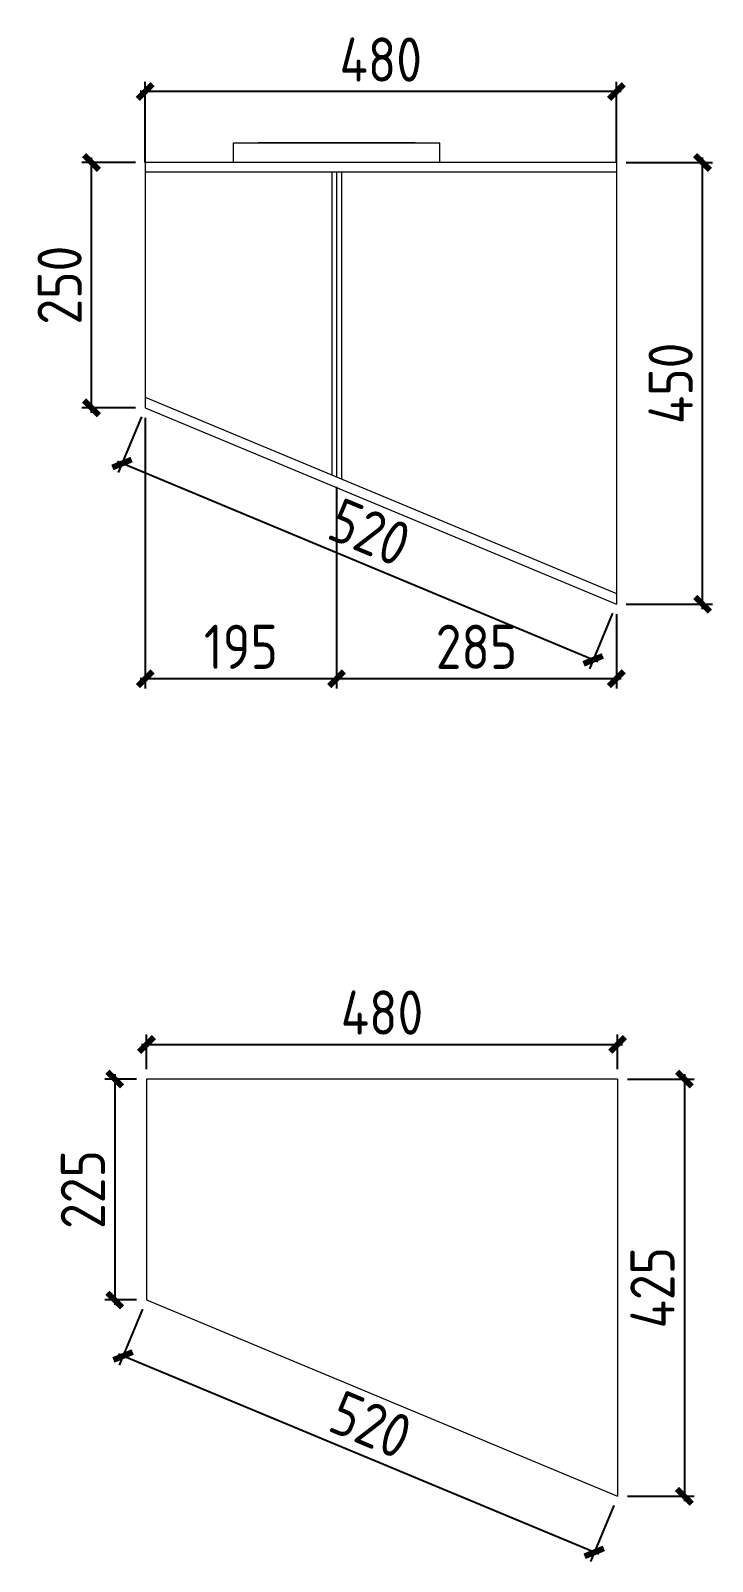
# Model space of a CAD drawing. Extents: x 485428 to 797698, y 56414 to 211814.
# Drawn here: x 681194 to 682583, y 122042 to 125161 of the extents above; entities that cross this region are included whole.
import ezdxf

# ---------------------------------------------------------------- set-up
doc = ezdxf.new("R2010")
doc.units = 0
doc.header["$LTSCALE"] = 1000
doc.header["$MEASUREMENT"] = 0
doc.styles.get("Standard").update_dxf_attribs({"font": 'gbenor.shx', "bigfont": 'gbcbig.shx'})
doc.dimstyles.get("Standard").update_dxf_attribs({"dimscale": 100, "dimtxt": 2, "dimasz": 0.4, "dimexe": 0.5, "dimexo": 1, "dimgap": 0.5, "dimtad": 1, "dimdec": 0, "dimzin": 0, "dimdsep": 46, "dimtxsty": 'Standard', "dimblk": 'ARCHTICK', "dimcen": 0.09, "dimadec": 0, "dimazin": 0, "dimtfac": 1, "dimtdec": 0, "dimtix": 1, "dimtmove": 2, "dimatfit": 3, "dimfxl": 1, "dimtolj": 1, "dimtzin": 0, "dimarcsym": 0})

# ---------------------------------------------------------------- blocks, each defined once
blk = doc.blocks.new('_ArchTick')
at = {"color": 0, "linetype": 'ByBlock', "const_width": 0.4}
blk.add_lwpolyline([(-0.5, -0.5), (0.5, 0.5)], dxfattribs=at)
blk = doc.blocks.new('*D561')
at = {"color": 3, "lineweight": -2}
for p, q in [((681410.3, 123024.6), (681345.8, 123024.6)), ((681365.8, 123034.6), (681365.8, 122564.6)), ((681410.3, 122574.6), (681345.8, 122574.6))]:
    blk.add_line(p, q, dxfattribs=at)
at = {"layer": 'Defpoints', "color": 0}
for p in [(681430.3, 123024.6), (681365.8, 122574.6), (681430.3, 122574.6)]:
    blk.add_point(p, dxfattribs=at)
at = {"color": 3, "lineweight": -2, "xscale": 30, "yscale": 30, "zscale": 30}
for p, rotation in [((681365.8, 123024.6), 90), ((681365.8, 122574.6), 270)]:
    blk.add_blockref('_ArchTick', p, dxfattribs=dict(at, rotation=rotation))
at = {"color": 0, "lineweight": 15, "insert": (681300.8, 122799.6), "char_height": 90, "attachment_point": 5, "rotation": 90}
blk.add_mtext('\\A1;225', dxfattribs=at)
blk = doc.blocks.new('*D562')
at = {"color": 3, "lineweight": -2}
for p, q in [((681430.3, 123044.6), (681430.3, 123115.2)), ((682390.3, 123044.6), (682390.3, 123115.2)), ((681420.3, 123095.2), (682400.3, 123095.2))]:
    blk.add_line(p, q, dxfattribs=at)
at = {"layer": 'Defpoints', "color": 0}
for p in [(682390.3, 123095.2), (681430.3, 123024.6), (682390.3, 123024.6)]:
    blk.add_point(p, dxfattribs=at)
at = {"color": 3, "lineweight": -2, "xscale": 30, "yscale": 30, "zscale": 30, "rotation": 180}
blk.add_blockref('_ArchTick', (681430.3, 123095.2), dxfattribs=at)
at = {"color": 3, "lineweight": -2, "xscale": 30, "yscale": 30, "zscale": 30}
blk.add_blockref('_ArchTick', (682390.3, 123095.2), dxfattribs=at)
at = {"color": 0, "lineweight": 15, "insert": (681910.3, 123160.2), "char_height": 90, "attachment_point": 5}
blk.add_mtext('\\A1;480', dxfattribs=at)
blk = doc.blocks.new('*D563')
at = {"color": 3, "lineweight": -2}
for p, q in [((681422.6, 122556.2), (681375, 122442)), ((682352, 122056.6), (681373.5, 122464.3)), ((682382.6, 122156.2), (682335, 122042))]:
    blk.add_line(p, q, dxfattribs=at)
at = {"layer": 'Defpoints', "color": 0}
for p in [(681430.3, 122574.6), (681382.7, 122460.5), (682390.3, 122174.6)]:
    blk.add_point(p, dxfattribs=at)
at = {"color": 3, "lineweight": -2, "xscale": 30, "yscale": 30, "zscale": 30}
for p, rotation in [((681382.7, 122460.5), 157.3801350519556), ((682342.7, 122060.5), 337.3801350519557)]:
    blk.add_blockref('_ArchTick', p, dxfattribs=dict(at, rotation=rotation))
at = {"color": 0, "lineweight": 15, "insert": (681887.7, 122320.5), "char_height": 90, "attachment_point": 5, "rotation": 337.3801}
blk.add_mtext('\\A1;520', dxfattribs=at)
blk = doc.blocks.new('*D564')
at = {"color": 3, "lineweight": -2}
for p, q in [((682410.3, 123024.6), (682546.3, 123024.6)), ((682526.3, 123034.6), (682526.3, 122164.6)), ((682410.3, 122174.6), (682546.3, 122174.6))]:
    blk.add_line(p, q, dxfattribs=at)
at = {"layer": 'Defpoints', "color": 0}
for p in [(682390.3, 123024.6), (682390.3, 122174.6), (682526.3, 122174.6)]:
    blk.add_point(p, dxfattribs=at)
at = {"color": 3, "lineweight": -2, "xscale": 30, "yscale": 30, "zscale": 30}
for p, rotation in [((682526.3, 123024.6), 90), ((682526.3, 122174.6), 270)]:
    blk.add_blockref('_ArchTick', p, dxfattribs=dict(at, rotation=rotation))
at = {"color": 0, "lineweight": 15, "insert": (682461.3, 122599.6), "char_height": 90, "attachment_point": 5, "rotation": 90}
blk.add_mtext('\\A1;425', dxfattribs=at)
blk = doc.blocks.new('*D959')
at = {"color": 3, "lineweight": -2}
for p, q in [((681407.8, 124892.2), (681298.4, 124892.2)), ((681318.4, 124382.2), (681318.4, 124902.2)), ((681407.8, 124392.2), (681298.4, 124392.2))]:
    blk.add_line(p, q, dxfattribs=at)
at = {"layer": 'Defpoints', "color": 0}
for p in [(681318.4, 124892.2), (681427.8, 124892.2), (681427.8, 124392.2)]:
    blk.add_point(p, dxfattribs=at)
at = {"color": 3, "lineweight": -2, "xscale": 30, "yscale": 30, "zscale": 30}
for p, rotation in [((681318.4, 124892.2), 90), ((681318.4, 124392.2), 270)]:
    blk.add_blockref('_ArchTick', p, dxfattribs=dict(at, rotation=rotation))
at = {"color": 0, "lineweight": 15, "insert": (681253.4, 124642.2), "char_height": 90, "attachment_point": 5, "rotation": 90}
blk.add_mtext('\\A1;250', dxfattribs=at)
blk = doc.blocks.new('*D960')
at = {"color": 3, "lineweight": -2}
for p, q in [((682407.8, 124892.2), (682583.4, 124892.2)), ((682563.4, 123982.2), (682563.4, 124902.2)), ((682407.8, 123992.2), (682583.4, 123992.2))]:
    blk.add_line(p, q, dxfattribs=at)
at = {"layer": 'Defpoints', "color": 0}
for p in [(682387.8, 124892.2), (682563.4, 124892.2), (682387.8, 123992.2)]:
    blk.add_point(p, dxfattribs=at)
at = {"color": 3, "lineweight": -2, "xscale": 30, "yscale": 30, "zscale": 30}
for p, rotation in [((682563.4, 124892.2), 90), ((682563.4, 123992.2), 270)]:
    blk.add_blockref('_ArchTick', p, dxfattribs=dict(at, rotation=rotation))
at = {"color": 0, "lineweight": 15, "insert": (682498.4, 124442.2), "char_height": 90, "attachment_point": 5, "rotation": 90}
blk.add_mtext('\\A1;450', dxfattribs=at)
blk = doc.blocks.new('*D961')
at = {"color": 3, "lineweight": -2}
for p, q in [((681420.1, 124373.7), (681372.8, 124260.3)), ((682349.8, 123874.9), (681371.3, 124282.6)), ((682380.1, 123973.7), (682332.8, 123860.3))]:
    blk.add_line(p, q, dxfattribs=at)
at = {"layer": 'Defpoints', "color": 0}
for p in [(681427.8, 124392.2), (681380.5, 124278.8), (682387.8, 123992.2)]:
    blk.add_point(p, dxfattribs=at)
at = {"color": 3, "lineweight": -2, "xscale": 30, "yscale": 30, "zscale": 30}
for p, rotation in [((681380.5, 124278.8), 157.3801350519596), ((682340.5, 123878.8), 337.3801350519596)]:
    blk.add_blockref('_ArchTick', p, dxfattribs=dict(at, rotation=rotation))
at = {"color": 0, "lineweight": 15, "insert": (681885.5, 124138.8), "char_height": 90, "attachment_point": 5, "rotation": 337.3801}
blk.add_mtext('\\A1;520', dxfattribs=at)
blk = doc.blocks.new('*D962')
at = {"color": 3, "lineweight": -2}
for p, q in [((682397.8, 125036.8), (681417.8, 125036.8)), ((681427.8, 124892.2), (681427.8, 125056.8)), ((682387.8, 124892.2), (682387.8, 125056.8))]:
    blk.add_line(p, q, dxfattribs=at)
at = {"layer": 'Defpoints', "color": 0}
for p in [(681427.8, 125036.8), (681427.8, 124872.2), (682387.8, 124872.2)]:
    blk.add_point(p, dxfattribs=at)
at = {"color": 3, "lineweight": -2, "xscale": 30, "yscale": 30, "zscale": 30, "rotation": 180}
blk.add_blockref('_ArchTick', (681427.8, 125036.8), dxfattribs=at)
at = {"color": 3, "lineweight": -2, "xscale": 30, "yscale": 30, "zscale": 30}
blk.add_blockref('_ArchTick', (682387.8, 125036.8), dxfattribs=at)
at = {"color": 0, "lineweight": 15, "insert": (681907.8, 125101.8), "char_height": 90, "attachment_point": 5}
blk.add_mtext('\\A1;480', dxfattribs=at)
blk = doc.blocks.new('*D963')
at = {"color": 3, "lineweight": -2}
for p, q in [((681817.8, 124231.4), (681817.8, 123820.4)), ((682387.8, 123972.2), (682387.8, 123820.4)), ((682397.8, 123840.4), (681807.8, 123840.4))]:
    blk.add_line(p, q, dxfattribs=at)
at = {"layer": 'Defpoints', "color": 0}
for p in [(681817.8, 124251.4), (682387.8, 123992.2), (681817.8, 123840.4)]:
    blk.add_point(p, dxfattribs=at)
at = {"color": 3, "lineweight": -2, "xscale": 30, "yscale": 30, "zscale": 30, "rotation": 180}
blk.add_blockref('_ArchTick', (681817.8, 123840.4), dxfattribs=at)
at = {"color": 3, "lineweight": -2, "xscale": 30, "yscale": 30, "zscale": 30}
blk.add_blockref('_ArchTick', (682387.8, 123840.4), dxfattribs=at)
at = {"color": 0, "lineweight": 15, "insert": (682102.8, 123905.4), "char_height": 90, "attachment_point": 5}
blk.add_mtext('\\A1;285', dxfattribs=at)
blk = doc.blocks.new('*D964')
at = {"color": 3, "lineweight": -2}
for p, q in [((681427.8, 124372.2), (681427.8, 123820.4)), ((681817.8, 124231.4), (681817.8, 123820.4)), ((681827.8, 123840.4), (681417.8, 123840.4))]:
    blk.add_line(p, q, dxfattribs=at)
at = {"layer": 'Defpoints', "color": 0}
for p in [(681427.8, 124392.2), (681817.8, 124251.4), (681427.8, 123840.4)]:
    blk.add_point(p, dxfattribs=at)
at = {"color": 3, "lineweight": -2, "xscale": 30, "yscale": 30, "zscale": 30, "rotation": 180}
blk.add_blockref('_ArchTick', (681427.8, 123840.4), dxfattribs=at)
at = {"color": 3, "lineweight": -2, "xscale": 30, "yscale": 30, "zscale": 30}
blk.add_blockref('_ArchTick', (681817.8, 123840.4), dxfattribs=at)
at = {"color": 0, "lineweight": 15, "insert": (681622.8, 123905.4), "char_height": 90, "attachment_point": 5}
blk.add_mtext('\\A1;195', dxfattribs=at)

msp = doc.modelspace()

# ---------------------------------------------------------------- linework, layer by layer
at = {"lineweight": 15}
for p, q in [((681607.8, 124932.2), (682027.8, 124932.2)), ((681607.8, 124892.2), (681607.8, 124932.2)), ((681977.8, 124932.2), (681657.8, 124932.2)), ((682027.8, 124892.2), (682027.8, 124932.2)), ((682387.8, 124892.2), (681427.8, 124892.2)), ((681427.8, 124892.2), (681427.8, 124392.2)), ((681817.8, 124892.2), (681607.8, 124892.2)), ((682107.8, 124892.2), (681817.8, 124892.2)), ((682387.8, 124892.2), (682387.8, 123992.2)), ((682387.8, 124872.2), (681427.8, 124872.2)), ((681807.8, 124872.2), (681807.8, 124255.5)), ((681827.8, 124872.2), (681827.8, 124247.2)), ((681427.8, 124413.9), (682387.8, 124013.9)), ((681427.8, 124392.2), (682387.8, 123992.2)), ((682390.3, 123024.6), (681430.3, 123024.6)), ((681430.3, 123024.6), (681430.3, 122574.6)), ((682390.3, 123024.6), (682390.3, 122174.6)), ((681430.3, 122574.6), (682390.3, 122174.6))]:
    msp.add_line(p, q, dxfattribs=at)
at = {"color": 1, "lineweight": 15}
msp.add_line((681817.8, 124872.2), (681817.8, 124251.4), dxfattribs=at)

# ---------------------------------------------------------------- dimensions: what is measured, and where the dimension line sits
at = {"lineweight": 15}
for p1, p2, distance, picture, middle in [((682387.8, 124872.2), (681427.8, 124872.2), -164.6, '*D962', (681907.8, 125101.8)), ((681427.8, 124392.2), (681427.8, 124892.2), 109.4, '*D959', (681253.4, 124642.2)), ((682387.8, 123992.2), (682387.8, 124892.2), -175.7, '*D960', (682498.4, 124442.2)), ((682387.8, 123992.2), (681427.8, 124392.2), 122.8, '*D961', (681885.5, 124138.8)), ((681430.3, 123024.6), (682390.3, 123024.6), 70.5, '*D562', (681910.3, 123160.2)), ((681430.3, 123024.6), (681430.3, 122574.6), -64.5, '*D561', (681300.8, 122799.6)), ((682390.3, 123024.6), (682390.3, 122174.6), 136, '*D564', (682461.3, 122599.6)), ((682390.3, 122174.6), (681430.3, 122574.6), 123.6, '*D563', (681887.7, 122320.5))]:
    dim = msp.add_aligned_dim(p1=p1, p2=p2, distance=distance, dimstyle='Standard', override={"dimtxt": 0.9, "dimasz": 0.3, "dimexe": 0.2, "dimexo": 0.2, "dimgap": 0.2, "dimlfac": 0.5, "dimdle": 0.1, "dimclrd": 3, "dimclre": 3}, dxfattribs=at)
    dim.commit()
    dim.dimension.update_dxf_attribs({"geometry": picture, "text_midpoint": middle})
for base, p1, p2, picture, middle in [((681427.8, 123840.4), (681817.8, 124251.4), (681427.8, 124392.2), '*D964', (681622.8, 123905.4)), ((681817.8, 123840.4), (682387.8, 123992.2), (681817.8, 124251.4), '*D963', (682102.8, 123905.4))]:
    dim = msp.add_linear_dim(base=base, p1=p1, p2=p2, dimstyle='Standard', override={"dimtxt": 0.9, "dimasz": 0.3, "dimexe": 0.2, "dimexo": 0.2, "dimgap": 0.2, "dimlfac": 0.5, "dimdle": 0.1, "dimclrd": 3, "dimclre": 3}, dxfattribs=at)
    dim.commit()
    dim.dimension.update_dxf_attribs({"geometry": picture, "text_midpoint": middle})

doc.saveas('drawing.dxf')
